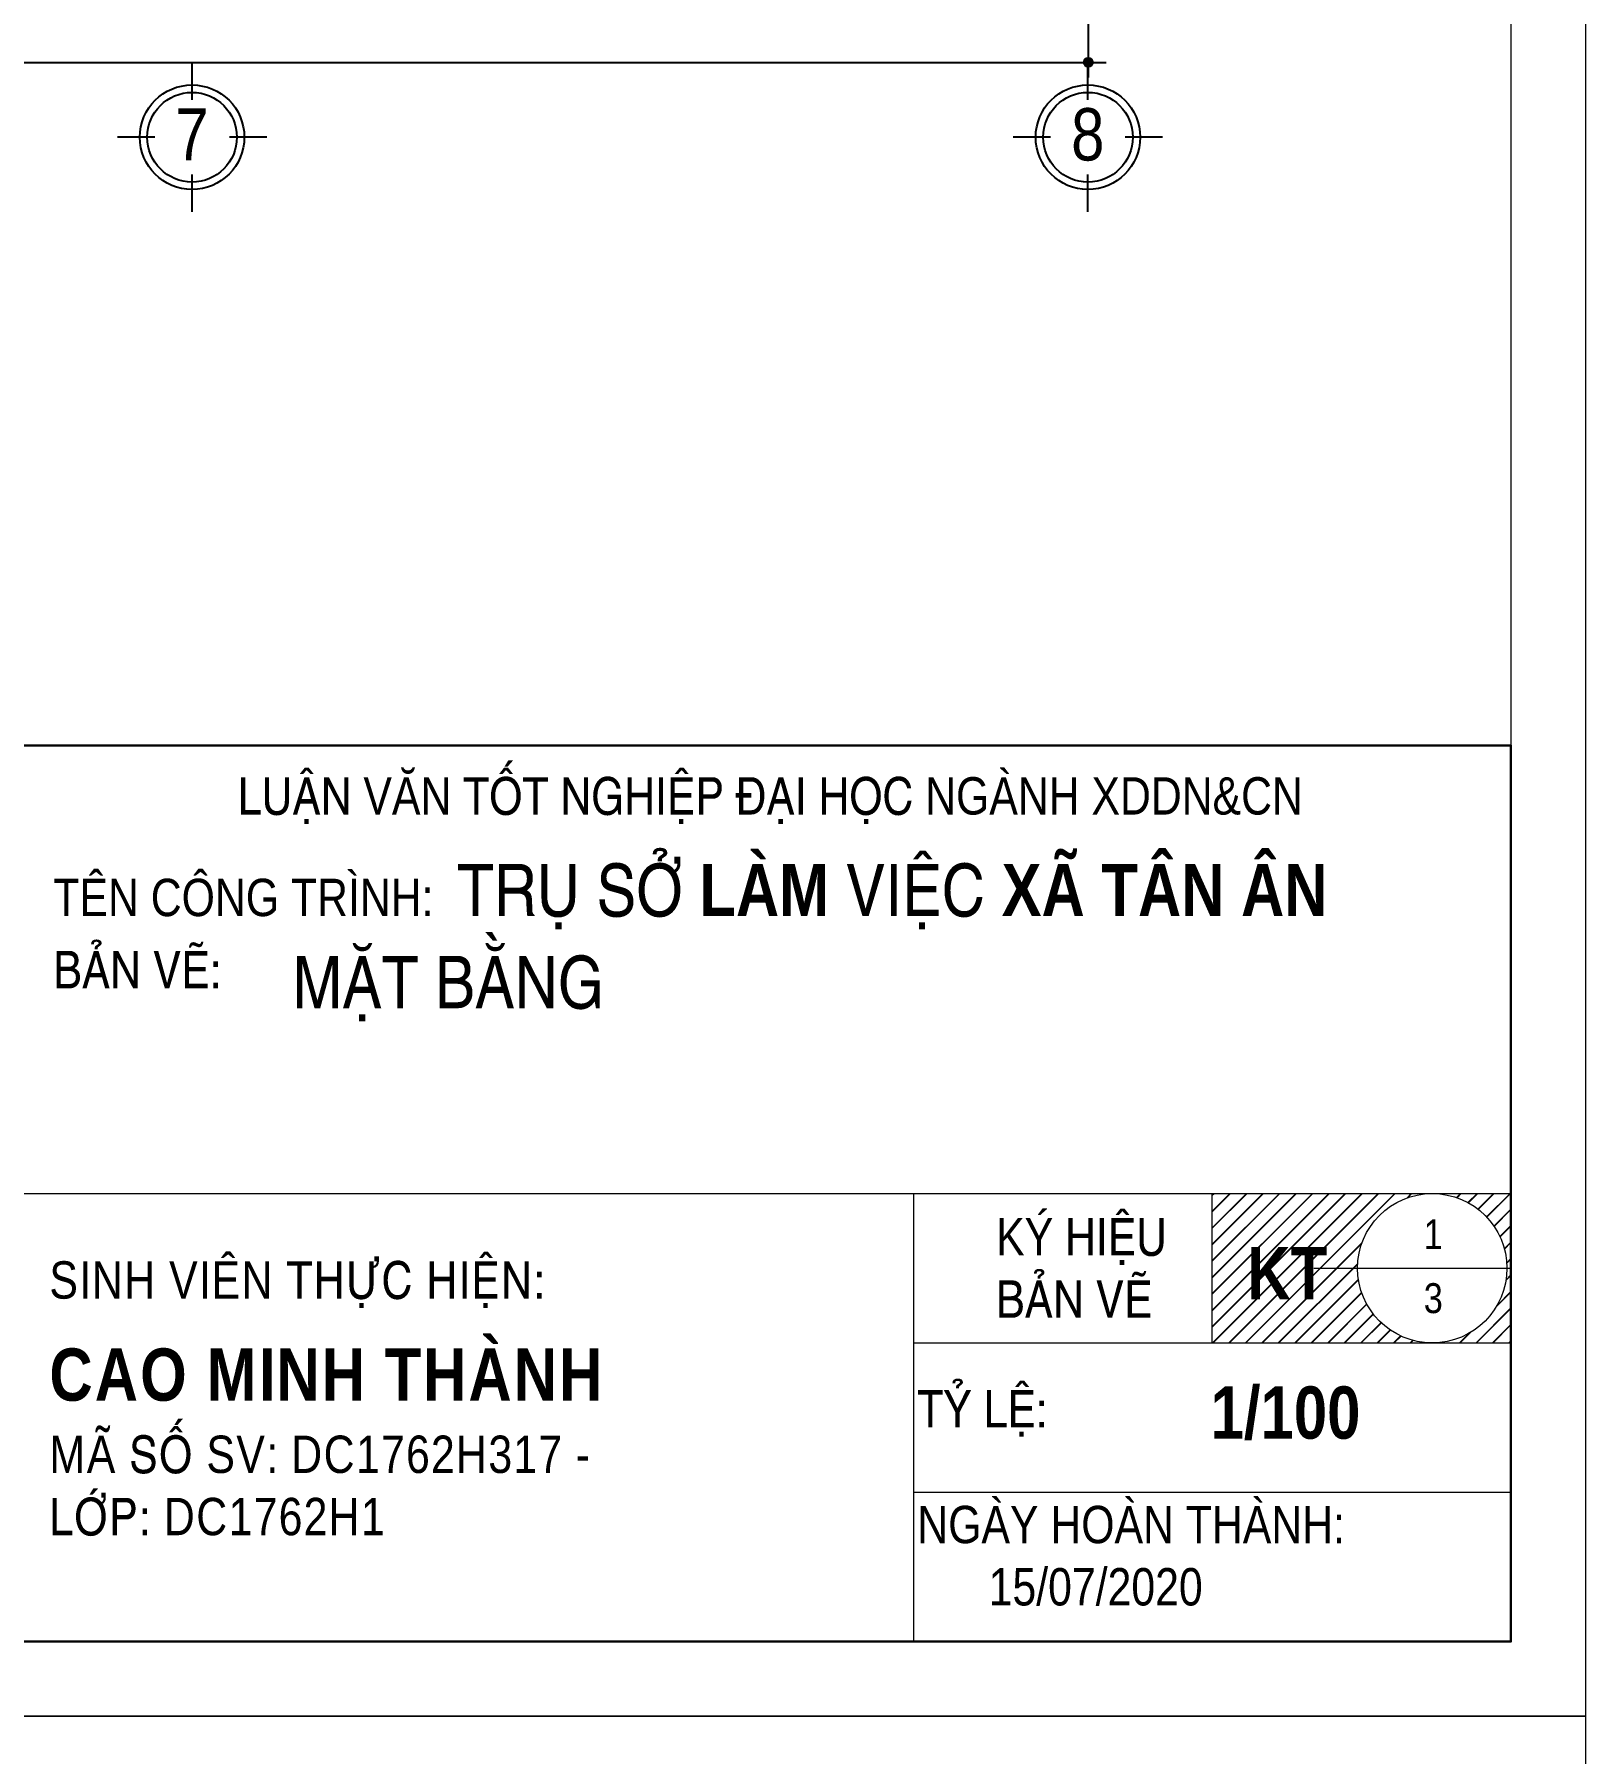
# Model space of a CAD drawing. Extents: x -1107188 to -523840, y 39692 to 514392.
# Drawn here: x -1033575 to -1023188, y 454742 to 466252 of the extents above; entities that cross this region are included whole.
import ezdxf
from ezdxf.enums import TextEntityAlignment as Align

# ---------------------------------------------------------------- set-up
doc = ezdxf.new("R2010")
doc.units = 0
doc.layers.get('0').update_dxf_attribs({"color": 255, "linetype": 'CONTINUOUS'})
doc.layers.get('DEFPOINTS').update_dxf_attribs({"linetype": 'CONTINUOUS'})
doc.layers.add('00-KICH THUOC', color=6, linetype='CONTINUOUS', lineweight=9)
doc.layers.add('DIM', color=1, linetype='CONTINUOUS')
doc.layers.add('TAGS', color=60, linetype='CONTINUOUS')
doc.styles.add('HEL-CONDENSE', font='')
doc.styles.add('SO BV', font='', dxfattribs={"height": 200})
doc.styles.get("Standard").update_dxf_attribs({"font": ''})
doc.styles.add('TEN BV', font='', dxfattribs={"height": 350})
doc.styles.add('VNI-HELVE-CONDENSEN', font='')
doc.styles.get('HEL-CONDENSE').set_extended_font_data('VNI-Helve-Condense')
doc.styles.get('SO BV').set_extended_font_data('VNI-Helve-Condense')
doc.styles.get('Standard').set_extended_font_data('VNI-Helve-Condense')
doc.styles.get('TEN BV').set_extended_font_data('VNI-Helve-Condense', bold=True)
doc.styles.get('VNI-HELVE-CONDENSEN').set_extended_font_data('VNI-Helve-Condense')
doc.dimstyles.new('D100', dxfattribs={"dimtxt": 225, "dimasz": 1.2, "dimexe": 100, "dimexo": 0, "dimgap": 50, "dimtad": 1, "dimdec": 0, "dimzin": 13, "dimdsep": 46, "dimtxsty": 'HEL-CONDENSE', "dimblk": 'D50', "dimcen": 0, "dimclrd": 1, "dimclre": 1, "dimclrt": 7, "dimadec": 0, "dimazin": 0, "dimtfac": 1, "dimtdec": 0, "dimtmove": 0, "dimatfit": 3, "dimldrblk": 'D50', "dimfxl": 1, "dimtolj": 1, "dimtzin": 13, "dimarcsym": 0})

# ---------------------------------------------------------------- blocks, each defined once
blk = doc.blocks.new('D50')
at = {"layer": 'DIM'}
blk.add_hatch(color=256, dxfattribs=at).paths.add_polyline_path([(25, 0, 1), (-25, 0, 1)])
blk.add_line((25, 0), (100, 0), dxfattribs=at)
blk.add_circle((0, 0), 25, dxfattribs=at)
blk = doc.blocks.new('*D580')
at = {"layer": 'DEFPOINTS', "color": 0, "transparency": 16777216}
for p in [(-1059519, 467184), (-1026519, 467184), (-1026519, 466064)]:
    blk.add_point(p, dxfattribs=at)
at = {"layer": 'DIM', "color": 1, "lineweight": -2, "transparency": 16777216}
for p, q in [((-1059519, 467184), (-1059519, 465964)), ((-1026519, 467184), (-1026519, 465964)), ((-1059518, 466064), (-1026520, 466064))]:
    blk.add_line(p, q, dxfattribs=at)
at = {"layer": 'DIM', "color": 1, "lineweight": -2, "transparency": 16777216, "xscale": 1.199999999999999, "yscale": 1.199999999999999, "zscale": 1.199999999999999, "rotation": 180}
blk.add_blockref('D50', (-1059519, 466064), dxfattribs=at)
at = {"layer": 'DIM', "color": 1, "lineweight": -2, "transparency": 16777216, "xscale": 1.199999999999999, "yscale": 1.199999999999999, "zscale": 1.199999999999999}
blk.add_blockref('D50', (-1026519, 466064), dxfattribs=at)
at = {"layer": 'DIM', "color": 7, "transparency": 16777216, "insert": (-1043019, 466228), "char_height": 225, "attachment_point": 5, "style": 'HEL-CONDENSE'}
blk.add_mtext('\\A1;33000', dxfattribs=at)
blk = doc.blocks.new('A$C206177D3')
at = {"layer": 'TAGS', "ltscale": 1000}
for p, q in [((-37, 240), (-37, 490)), ((-287, -10), (-537, -10)), ((463, -10), (213, -10)), ((-37, -510), (-37, -260))]:
    blk.add_line(p, q, dxfattribs=at)
blk.add_circle((-37, -10), 350, dxfattribs=at)
at = {"layer": 'TAGS', "color": 254, "ltscale": 1000}
blk.add_circle((-37, -10), 300, dxfattribs=at)
at = {"layer": 'TAGS', "ltscale": 1000, "style": 'VNI-HELVE-CONDENSEN'}
blk.add_attdef('A', text='', height=350, dxfattribs=at).set_placement((-38, -166), align=Align.CENTER)
blk = doc.blocks.new('KHUNGTEN')
h = blk.add_hatch()
h.set_pattern_fill('JIS_LC_8', color=4, scale=10, style=0)
h.set_pattern_definition([(45, (-535895.42, 217812.59), (-55.15433, 55.15433), []), (45, (-535891.42, 217812.59), (-55.15433, 55.15433), [])])
h.paths.add_polyline_path([(-510680, 220392, -0.414214), (-511180, 220892, -0.414214), (-510680, 221392), (-512153, 221392), (-512153, 220392)])
h.paths.add_polyline_path([(-510180, 220892), (-510153, 220892), (-510153, 221392), (-510680, 221392, -0.414214)])
h.paths.add_polyline_path([(-510153, 220392), (-510153, 220892), (-510180, 220892, -0.414214), (-510680, 220392)])
h.paths.add_polyline_path([(-512006, 221122), (-511373, 221122), (-511373, 220597), (-512006, 220597)], flags=24)
for p, q in [((-526153, 221392), (-510153, 221392)), ((-514153, 221392), (-514153, 218392)), ((-512153, 220392), (-512153, 221392)), ((-511472, 220892), (-510153, 220892)), ((-514153, 220392), (-510153, 220392)), ((-514153, 219392), (-510153, 219392)), ((-526153, 218392), (-510153, 218392))]:
    blk.add_line(p, q)
at = {"color": 3, "linetype": 'Continuous'}
for points in [[(-593653, 217892), (-593653, 277292), (-509653, 277292), (-509653, 217892), (-593653, 217892)], [(-593153, 218392), (-593153, 276792), (-510153, 276792), (-510153, 218392)]]:
    blk.add_lwpolyline(points, close=True, dxfattribs=at)
at = {"lineweight": 30}
blk.add_lwpolyline([(-526153, 224392), (-510153, 224392), (-510153, 218392), (-526153, 218392)], close=True, dxfattribs=at)
blk.add_circle((-510680, 220892), 500)
at = {"char_height": 200}
for s, insert, width, attachment_point in [('{\\fVNI-Helve-Condense|b0|i0|c0|p2;\\H1.25x;LUAÄN VAÊN TOÁT NGHIEÄP ÑAÏI HOÏC NGAØNH XDDN&CN}', (-515112, 224179), 9919.9, 2), ('{\\H1.25x;  TEÂN COÂNG TRÌNH:  \\fVNI-Helve-Condense|b1|i0|c0|p2;\\H1.4x;TRUÏ SÔÛ LAØM VIEÄC XAÕ TAÂN AÂN\\P\\fVNI-Helve-Condense|b0|i0|c0|p2;\\H0.7143x;  BAÛN VEÕ:  \\fVNI-Helve-Condense|b1|i0|c0|p2;\\H1.40003x; }', (-520072, 223599), 9919.9, 1), ('{\\H1.25x;KYÙ HIEÄU\\PBAÛN VEÕ}', (-513600, 221227), 6000, 1), ('{\\H1.25x;\\T1.05;   SINH VIEÂN THÖÏC HIEÄN:\\P\\H0.4x;\\P\\H2.5x;  \\fVNI-Helve-Condense|b1|i0|c0|p2; \\H1.4x;CAO MINH THAØNH\\fVNI-Helve-Condense|b0|i0|c0|p2;\\H0.2857x;\\P\\H2.5x;   MAÕ SOÁ SV: DC1762H317 - \\P   LÔÙP: DC1762H1}', (-520190, 220018), 6000, 4), ('{\\H1.25x;   TYÛ LEÄ:}', (-514367, 220076), 6000, 1), ('{\\H1.25x;   NGAØY HOAØN THAØNH:\\P         15/07/2020}', (-514367, 219301), 6000, 1)]:
    blk.add_mtext(s, dxfattribs=dict(at, insert=insert, width=width, attachment_point=attachment_point))
at = {"style": 'TEN BV'}
for tag, p in [('TEB_BV', (-518299, 222628)), ('LOAI_BV', (-511918, 220684)), ('TL', (-512164, 219751))]:
    blk.add_attdef(tag, p, '', height=350, dxfattribs=at)
at = {"style": 'SO BV'}
for tag, p in [('SOBV', (-510673, 221020)), ('TONGSOBV', (-510673, 220591))]:
    blk.add_attdef(tag, text='', height=200, dxfattribs=at).set_placement(p, align=Align.CENTER)

msp = doc.modelspace()

# ---------------------------------------------------------------- block references
at = {"layer": '00-KICH THUOC'}
ref = msp.add_blockref('KHUNGTEN', (-513535.14, 237100), dxfattribs=at)
ref.add_attrib('5', '3', dxfattribs={"layer": '0', "height": 200, "style": 'SO BV'}).set_placement((-1024208.31, 457691.48), align=Align.CENTER)
ref.add_attrib('1', '1', dxfattribs={"layer": '0', "height": 200, "style": 'SO BV'}).set_placement((-1024208.31, 458119.88), align=Align.CENTER)
ref.add_attrib('TL', 'KT', (-1025453.179, 457784.214), dxfattribs={"layer": '0', "height": 350, "style": 'TEN BV'})
ref.add_attrib('1/100', '1/100', (-1025699.5, 456850.522), dxfattribs={"layer": '0', "height": 350, "style": 'TEN BV'})
ref.add_attrib('TEB_BV', 'MAËT BAÈNG', (-1031846.659, 459732.351), dxfattribs={"layer": 'DIM', "height": 350, "style": 'TEN BV'})
msp.add_blockref('KHUNGTEN', (-513535.14, 177700), dxfattribs=at)
at = {"layer": 'TAGS', "ltscale": 1000}
ref = msp.add_blockref('A$C206177D3', (-1032482.175, 465573.447), dxfattribs=at)
ref.add_attrib('A', '7', dxfattribs={"color": 7, "ltscale": 1000, "height": 350, "style": 'VNI-HELVE-CONDENSEN'}).set_placement((-1032520.48, 465407.809), align=Align.CENTER)
ref = msp.add_blockref('A$C206177D3', (-1026483.375, 465573.447), dxfattribs=at)
ref.add_attrib('A', '8', dxfattribs={"color": 7, "ltscale": 1000, "height": 350, "style": 'VNI-HELVE-CONDENSEN'}).set_placement((-1026521.68, 465407.809), align=Align.CENTER)

# ---------------------------------------------------------------- dimensions: what is measured, and where the dimension line sits
at = {"layer": 'DIM'}
dim = msp.add_aligned_dim(p1=(-1059518.797, 467184.439), p2=(-1026518.797, 467184.439), distance=-1120.846, dimstyle='D100', dxfattribs=at)
dim.commit()
dim.dimension.update_dxf_attribs({"geometry": '*D580', "text_midpoint": (-1043018.797, 466228.494)})

doc.saveas('drawing.dxf')
